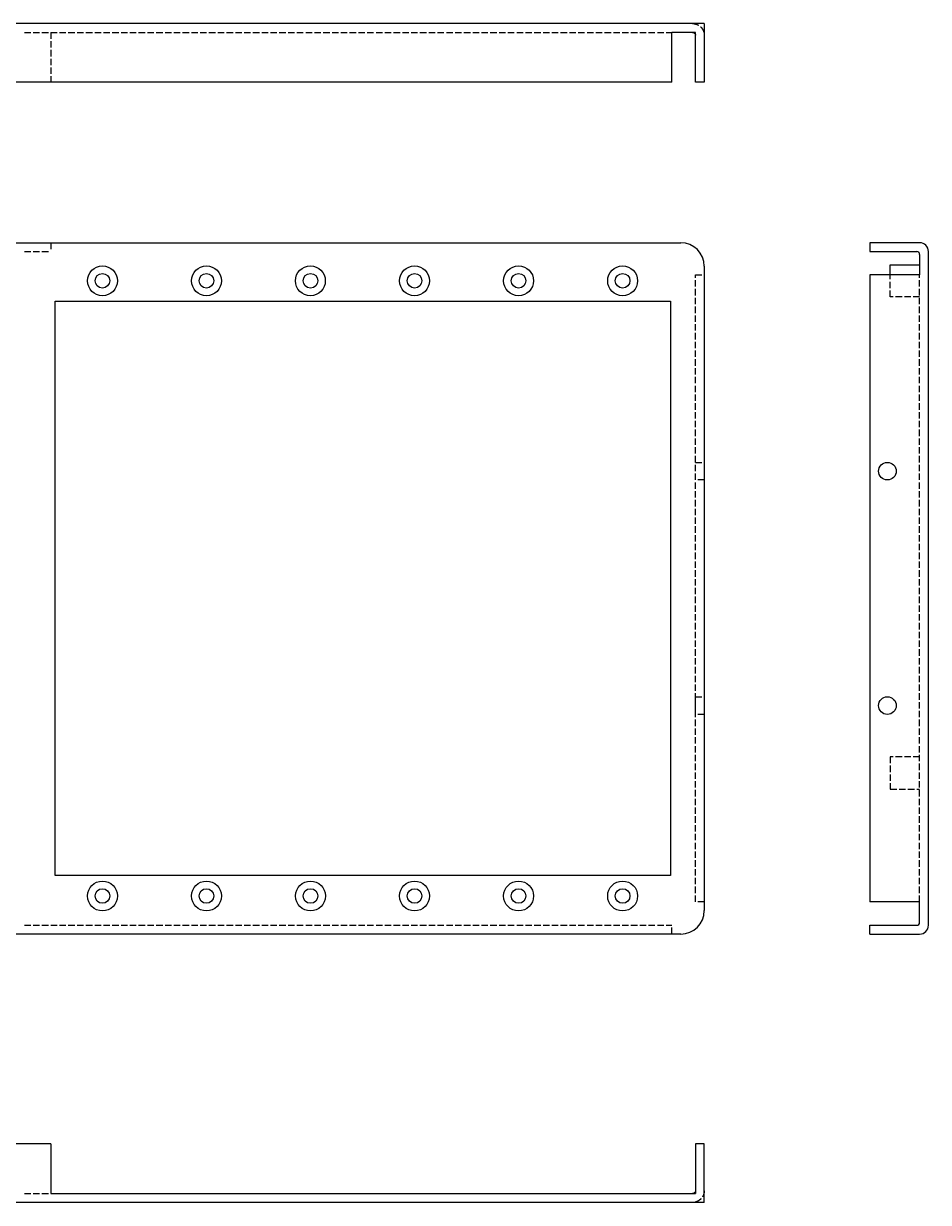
# Model space of a CAD drawing. Extents: x 142 to 462, y -212 to -11.
# Drawn here: x 307.2 to 461.5, y -212.1 to -10.9 of the extents above; entities that cross this region are included whole.
import ezdxf

# ---------------------------------------------------------------- set-up
doc = ezdxf.new("R2010")
doc.units = 0
doc.layers.add('BLACK', color=7, linetype='CONTINUOUS')

msp = doc.modelspace()

# ---------------------------------------------------------------- linework, layer by layer
at = {"layer": 'BLACK', "linetype": 'CONTINUOUS'}
for p, q in [((423.3, -10.9), (171.3, -10.9)), ((421.3, -10.9), (421.317453, -10.900076)), ((421.317453, -10.900076), (421.334905, -10.900305)), ((421.334905, -10.900305), (421.352354, -10.900685)), ((421.352354, -10.900685), (421.369799, -10.901218)), ((421.369799, -10.901218), (421.387239, -10.901904)), ((421.387239, -10.901904), (421.404672, -10.902741)), ((421.404672, -10.902741), (421.422097, -10.90373)), ((421.422097, -10.90373), (421.439513, -10.904872)), ((421.439513, -10.904872), (421.456918, -10.906165)), ((421.456918, -10.906165), (421.474311, -10.907611)), ((421.474311, -10.907611), (421.491692, -10.909208)), ((421.491692, -10.909208), (421.509057, -10.910956)), ((421.509057, -10.910956), (421.526406, -10.912856)), ((421.526406, -10.912856), (421.543739, -10.914908)), ((421.543739, -10.914908), (421.561052, -10.91711)), ((421.561052, -10.91711), (421.578346, -10.919464)), ((421.578346, -10.919464), (421.595619, -10.921968)), ((421.595619, -10.921968), (421.612869, -10.924623)), ((421.612869, -10.924623), (421.630095, -10.927429)), ((421.630095, -10.927429), (421.647296, -10.930384)), ((421.647296, -10.930384), (421.664471, -10.93349)), ((421.664471, -10.93349), (421.681618, -10.936746)), ((421.681618, -10.936746), (421.698736, -10.940151)), ((421.698736, -10.940151), (421.715823, -10.943705)), ((421.715823, -10.943705), (421.732879, -10.947408)), ((421.732879, -10.947408), (421.749902, -10.95126)), ((421.749902, -10.95126), (421.766891, -10.95526)), ((421.766891, -10.95526), (421.783844, -10.959409)), ((421.783844, -10.959409), (421.80076, -10.963705)), ((421.80076, -10.963705), (421.817638, -10.968148)), ((421.817638, -10.968148), (421.834477, -10.972739)), ((421.834477, -10.972739), (421.851275, -10.977477)), ((421.851275, -10.977477), (421.868031, -10.982361)), ((421.868031, -10.982361), (421.884743, -10.98739)), ((421.884743, -10.98739), (421.901412, -10.992566)), ((421.901412, -10.992566), (421.918034, -10.997887)), ((421.918034, -10.997887), (421.934609, -11.003353)), ((421.934609, -11.003353), (421.951136, -11.008963)), ((421.951136, -11.008963), (421.967614, -11.014717)), ((421.967614, -11.014717), (421.98404, -11.020615)), ((421.98404, -11.020615), (422.000415, -11.026656)), ((422.000415, -11.026656), (422.016736, -11.032839)), ((422.016736, -11.032839), (422.033002, -11.039165)), ((422.033002, -11.039165), (422.049213, -11.045632)), ((422.049213, -11.045632), (422.065367, -11.052241)), ((422.065367, -11.052241), (422.081462, -11.05899)), ((422.081462, -11.05899), (422.097498, -11.06588)), ((422.097498, -11.06588), (422.113473, -11.072909)), ((422.113473, -11.072909), (422.129386, -11.080077)), ((422.129386, -11.080077), (422.145237, -11.087384)), ((422.145237, -11.087384), (422.161022, -11.094829)), ((422.161022, -11.094829), (422.176742, -11.102412)), ((422.176742, -11.102412), (422.192396, -11.110131)), ((422.192396, -11.110131), (422.207981, -11.117987)), ((422.207981, -11.117987), (422.223497, -11.125978)), ((422.223497, -11.125978), (422.238943, -11.134105)), ((422.238943, -11.134105), (422.254318, -11.142366)), ((422.254318, -11.142366), (422.269619, -11.150761)), ((422.269619, -11.150761), (422.284847, -11.159289)), ((422.284847, -11.159289), (422.3, -11.167949)), ((422.3, -11.167949), (422.315077, -11.176742)), ((422.315077, -11.176742), (422.330076, -11.185665)), ((422.330076, -11.185665), (422.344997, -11.19472)), ((422.344997, -11.19472), (422.345374, -11.194951)), ((422.663278, -11.436622), (422.675996, -11.448575)), ((422.675996, -11.448575), (422.688609, -11.460638)), ((422.688609, -11.460638), (422.701117, -11.47281)), ((422.701117, -11.47281), (422.713518, -11.485091)), ((422.713518, -11.485091), (422.725812, -11.49748)), ((422.725812, -11.49748), (422.737996, -11.509976)), ((422.737996, -11.509976), (422.750072, -11.522578)), ((422.750072, -11.522578), (422.762037, -11.535284)), ((422.762037, -11.535284), (422.77389, -11.548095)), ((422.77389, -11.548095), (422.785632, -11.561008)), ((422.785632, -11.561008), (422.79726, -11.574024)), ((422.79726, -11.574024), (422.808774, -11.58714)), ((422.808774, -11.58714), (422.820173, -11.600356)), ((422.820173, -11.600356), (422.831457, -11.613672)), ((422.831457, -11.613672), (422.842624, -11.627085)), ((422.842624, -11.627085), (422.853673, -11.640595)), ((422.853673, -11.640595), (422.864604, -11.654201)), ((422.864604, -11.654201), (422.875416, -11.667902)), ((422.875416, -11.667902), (422.886108, -11.681697)), ((422.886108, -11.681697), (422.896679, -11.695585)), ((422.896679, -11.695585), (422.907129, -11.709564)), ((422.907129, -11.709564), (422.917456, -11.723634)), ((422.917456, -11.723634), (422.92766, -11.737794)), ((422.92766, -11.737794), (422.93774, -11.752042)), ((422.93774, -11.752042), (422.947695, -11.766377)), ((422.947695, -11.766377), (422.957525, -11.780799)), ((422.957525, -11.780799), (422.967229, -11.795306)), ((422.967229, -11.795306), (422.976805, -11.809898)), ((422.976805, -11.809898), (422.986254, -11.824572)), ((422.986254, -11.824572), (422.995575, -11.839328)), ((422.995575, -11.839328), (423.004766, -11.854165)), ((423.004766, -11.854165), (423.013828, -11.869081)), ((423.013828, -11.869081), (423.022759, -11.884076)), ((423.022759, -11.884076), (423.031559, -11.899149)), ((423.031559, -11.899149), (423.040227, -11.914297)), ((423.040227, -11.914297), (423.048763, -11.929521)), ((423.048763, -11.929521), (423.057165, -11.944819)), ((423.057165, -11.944819), (423.065433, -11.960189)), ((423.065433, -11.960189), (423.073567, -11.975631)), ((423.073567, -11.975631), (423.081566, -11.991143)), ((423.081566, -11.991143), (423.08943, -12.006725)), ((423.08943, -12.006725), (423.097157, -12.022374)), ((423.097157, -12.022374), (423.104747, -12.038091)), ((423.104747, -12.038091), (423.1122, -12.053873)), ((423.1122, -12.053873), (423.119515, -12.069719)), ((423.119515, -12.069719), (423.126691, -12.085629)), ((423.3, -10.9), (423.3, -20.9)), ((307.3, -12.4), (308.4, -12.4)), ((308.8, -12.4), (309.9, -12.4)), ((310.3, -12.4), (311.4, -12.4)), ((311.8, -12.4), (312.9, -12.4)), ((311.8, -12.4), (311.8, -13.5)), ((311.8, -13.9), (311.8, -15)), ((313.3, -12.4), (314.4, -12.4)), ((314.8, -12.4), (315.9, -12.4)), ((316.3, -12.4), (317.4, -12.4)), ((317.8, -12.4), (318.9, -12.4)), ((319.3, -12.4), (320.4, -12.4)), ((320.8, -12.4), (321.9, -12.4)), ((322.3, -12.4), (323.4, -12.4)), ((323.8, -12.4), (324.9, -12.4)), ((325.3, -12.4), (326.4, -12.4)), ((326.8, -12.4), (327.9, -12.4)), ((328.3, -12.4), (329.4, -12.4)), ((329.8, -12.4), (330.9, -12.4)), ((331.3, -12.4), (332.4, -12.4)), ((332.8, -12.4), (333.9, -12.4)), ((334.3, -12.4), (335.4, -12.4)), ((335.8, -12.4), (336.9, -12.4)), ((337.3, -12.4), (338.4, -12.4)), ((338.8, -12.4), (339.9, -12.4)), ((340.3, -12.4), (341.4, -12.4)), ((341.8, -12.4), (342.9, -12.4)), ((343.3, -12.4), (344.4, -12.4)), ((344.8, -12.4), (345.9, -12.4)), ((346.3, -12.4), (347.4, -12.4)), ((347.8, -12.4), (348.9, -12.4)), ((349.3, -12.4), (350.4, -12.4)), ((350.8, -12.4), (351.9, -12.4)), ((352.3, -12.4), (353.4, -12.4)), ((353.8, -12.4), (354.9, -12.4)), ((355.3, -12.4), (356.4, -12.4)), ((356.8, -12.4), (357.9, -12.4)), ((358.3, -12.4), (359.4, -12.4)), ((359.8, -12.4), (360.9, -12.4)), ((361.3, -12.4), (362.4, -12.4)), ((362.8, -12.4), (363.9, -12.4)), ((364.3, -12.4), (365.4, -12.4)), ((365.8, -12.4), (366.9, -12.4)), ((367.3, -12.4), (368.4, -12.4)), ((368.8, -12.4), (369.9, -12.4)), ((370.3, -12.4), (371.4, -12.4)), ((371.8, -12.4), (372.9, -12.4)), ((373.3, -12.4), (374.4, -12.4)), ((374.8, -12.4), (375.9, -12.4)), ((376.3, -12.4), (377.4, -12.4)), ((377.8, -12.4), (378.9, -12.4)), ((379.3, -12.4), (380.4, -12.4)), ((380.8, -12.4), (381.9, -12.4)), ((382.3, -12.4), (383.4, -12.4)), ((383.8, -12.4), (384.9, -12.4)), ((385.3, -12.4), (386.4, -12.4)), ((386.8, -12.4), (387.9, -12.4)), ((388.3, -12.4), (389.4, -12.4)), ((389.8, -12.4), (390.9, -12.4)), ((391.3, -12.4), (392.4, -12.4)), ((392.8, -12.4), (393.9, -12.4)), ((394.3, -12.4), (395.4, -12.4)), ((395.8, -12.4), (396.9, -12.4)), ((397.3, -12.4), (398.4, -12.4)), ((398.8, -12.4), (399.9, -12.4)), ((400.3, -12.4), (401.4, -12.4)), ((401.8, -12.4), (402.9, -12.4)), ((403.3, -12.4), (404.4, -12.4)), ((404.8, -12.4), (405.9, -12.4)), ((406.3, -12.4), (407.4, -12.4)), ((407.8, -12.4), (408.9, -12.4)), ((409.3, -12.4), (410.4, -12.4)), ((410.8, -12.4), (411.9, -12.4)), ((412.3, -12.4), (413.4, -12.4)), ((413.8, -12.4), (414.9, -12.4)), ((415.3, -12.4), (416.4, -12.4)), ((416.8, -12.4), (417.8, -12.4)), ((421.8, -12.4), (417.8, -12.4)), ((417.8, -20.9), (417.8, -12.4)), ((421.3, -12.4), (421.304363, -12.400019)), ((421.304363, -12.400019), (421.308726, -12.400076)), ((421.308726, -12.400076), (421.313088, -12.400171)), ((421.313088, -12.400171), (421.31745, -12.400305)), ((421.31745, -12.400305), (421.32181, -12.400476)), ((421.32181, -12.400476), (421.326168, -12.400685)), ((421.326168, -12.400685), (421.330524, -12.400933)), ((421.330524, -12.400933), (421.334878, -12.401218)), ((421.334878, -12.401218), (421.33923, -12.401541)), ((421.33923, -12.401541), (421.343578, -12.401903)), ((421.343578, -12.401903), (421.347923, -12.402302)), ((421.347923, -12.402302), (421.352264, -12.402739)), ((421.352264, -12.402739), (421.356602, -12.403214)), ((421.356602, -12.403214), (421.360935, -12.403727)), ((421.360935, -12.403727), (421.365263, -12.404278)), ((421.365263, -12.404278), (421.369587, -12.404866)), ((421.369587, -12.404866), (421.373905, -12.405492)), ((421.373905, -12.405492), (421.378217, -12.406156)), ((421.378217, -12.406156), (421.382524, -12.406857)), ((421.382524, -12.406857), (421.386824, -12.407596)), ((421.386824, -12.407596), (421.391118, -12.408373)), ((421.391118, -12.408373), (421.395404, -12.409186)), ((421.395404, -12.409186), (421.399684, -12.410038)), ((421.399684, -12.410038), (421.403956, -12.410926)), ((421.403956, -12.410926), (421.40822, -12.411852)), ((421.40822, -12.411852), (421.412476, -12.412815)), ((421.412476, -12.412815), (421.416723, -12.413815)), ((421.416723, -12.413815), (421.420961, -12.414852)), ((421.420961, -12.414852), (421.42519, -12.415926)), ((421.42519, -12.415926), (421.42941, -12.417037)), ((421.42941, -12.417037), (421.433619, -12.418185)), ((421.433619, -12.418185), (421.437819, -12.419369)), ((421.437819, -12.419369), (421.442008, -12.42059)), ((421.442008, -12.42059), (421.446186, -12.421848)), ((421.446186, -12.421848), (421.450353, -12.423142)), ((421.450353, -12.423142), (421.454508, -12.424472)), ((421.454508, -12.424472), (421.458652, -12.425838)), ((421.458652, -12.425838), (421.462784, -12.427241)), ((421.462784, -12.427241), (421.466903, -12.428679)), ((421.466903, -12.428679), (421.47101, -12.430154)), ((421.47101, -12.430154), (421.475104, -12.431664)), ((421.475104, -12.431664), (421.479184, -12.43321)), ((421.479184, -12.43321), (421.483251, -12.434791)), ((421.483251, -12.434791), (421.487303, -12.436408)), ((421.487303, -12.436408), (421.491342, -12.43806)), ((421.491342, -12.43806), (421.495366, -12.439748)), ((421.495366, -12.439748), (421.499375, -12.44147)), ((421.499375, -12.44147), (421.503368, -12.443227)), ((421.503368, -12.443227), (421.507347, -12.445019)), ((421.507347, -12.445019), (421.511309, -12.446846)), ((421.511309, -12.446846), (421.515256, -12.448707)), ((421.515256, -12.448707), (421.519186, -12.450603)), ((421.519186, -12.450603), (421.523099, -12.452533)), ((421.523099, -12.452533), (421.526995, -12.454497)), ((421.526995, -12.454497), (421.530874, -12.456495)), ((421.530874, -12.456495), (421.534736, -12.458526)), ((421.534736, -12.458526), (421.538579, -12.460591)), ((421.538579, -12.460591), (421.542405, -12.46269)), ((421.542405, -12.46269), (421.546212, -12.464822)), ((421.546212, -12.464822), (421.55, -12.466987)), ((421.55, -12.466987), (421.553769, -12.469185)), ((421.553769, -12.469185), (421.557519, -12.471416)), ((421.557519, -12.471416), (421.561249, -12.47368)), ((421.561249, -12.47368), (421.56496, -12.475976)), ((421.56496, -12.475976), (421.56865, -12.478304)), ((421.56865, -12.478304), (421.57232, -12.480665)), ((421.57232, -12.480665), (421.575968, -12.483057)), ((421.575968, -12.483057), (421.579596, -12.485481)), ((421.579596, -12.485481), (421.583203, -12.487937)), ((421.583203, -12.487937), (421.586788, -12.490424)), ((421.586788, -12.490424), (421.590351, -12.492942)), ((421.590351, -12.492942), (421.593893, -12.495492)), ((421.593893, -12.495492), (421.597411, -12.498072)), ((421.597411, -12.498072), (421.600908, -12.500682)), ((421.600908, -12.500682), (421.604381, -12.503323)), ((421.604381, -12.503323), (421.607831, -12.505995)), ((421.607831, -12.505995), (421.611257, -12.508696)), ((421.611257, -12.508696), (421.61466, -12.511427)), ((421.61466, -12.511427), (421.618039, -12.514188)), ((421.618039, -12.514188), (421.621394, -12.516978)), ((421.621394, -12.516978), (421.624724, -12.519797)), ((421.624724, -12.519797), (421.62803, -12.522645)), ((421.62803, -12.522645), (421.63131, -12.525522)), ((421.63131, -12.525522), (421.634565, -12.528428)), ((421.634565, -12.528428), (421.637795, -12.531361)), ((421.637795, -12.531361), (421.640999, -12.534323)), ((421.640999, -12.534323), (421.644177, -12.537313)), ((421.644177, -12.537313), (421.647329, -12.54033)), ((421.647329, -12.54033), (421.650455, -12.543375)), ((421.650455, -12.543375), (421.653553, -12.546447)), ((421.653553, -12.546447), (421.656625, -12.549545)), ((421.656625, -12.549545), (421.65967, -12.552671)), ((421.65967, -12.552671), (421.662687, -12.555823)), ((421.662687, -12.555823), (421.665677, -12.559001)), ((421.665677, -12.559001), (421.668639, -12.562205)), ((421.668639, -12.562205), (421.671572, -12.565435)), ((421.671572, -12.565435), (421.674478, -12.56869)), ((421.674478, -12.56869), (421.677355, -12.57197)), ((421.677355, -12.57197), (421.680203, -12.575276)), ((421.680203, -12.575276), (421.683022, -12.578606)), ((421.683022, -12.578606), (421.685812, -12.581961)), ((421.685812, -12.581961), (421.688573, -12.58534)), ((421.688573, -12.58534), (421.691304, -12.588743)), ((421.691304, -12.588743), (421.694005, -12.592169)), ((421.694005, -12.592169), (421.696677, -12.595619)), ((421.696677, -12.595619), (421.699318, -12.599092)), ((421.699318, -12.599092), (421.701928, -12.602589)), ((421.701928, -12.602589), (421.704508, -12.606107)), ((421.704508, -12.606107), (421.707058, -12.609649)), ((421.707058, -12.609649), (421.709576, -12.613212)), ((421.709576, -12.613212), (421.712063, -12.616797)), ((421.712063, -12.616797), (421.714519, -12.620404)), ((421.714519, -12.620404), (421.716943, -12.624032)), ((421.716943, -12.624032), (421.719335, -12.62768)), ((421.719335, -12.62768), (421.721696, -12.63135)), ((421.721696, -12.63135), (421.724024, -12.63504)), ((421.724024, -12.63504), (421.72632, -12.638751)), ((421.72632, -12.638751), (421.728584, -12.642481)), ((421.728584, -12.642481), (421.730815, -12.646231)), ((421.730815, -12.646231), (421.733013, -12.65)), ((421.733013, -12.65), (421.735178, -12.653788)), ((421.735178, -12.653788), (421.73731, -12.657595)), ((421.73731, -12.657595), (421.739409, -12.661421)), ((421.739409, -12.661421), (421.741474, -12.665264)), ((421.741474, -12.665264), (421.743505, -12.669126)), ((421.743505, -12.669126), (421.745503, -12.673005)), ((421.745503, -12.673005), (421.747467, -12.676901)), ((421.747467, -12.676901), (421.749397, -12.680814)), ((421.749397, -12.680814), (421.751293, -12.684744)), ((421.751293, -12.684744), (421.753154, -12.688691)), ((421.753154, -12.688691), (421.754981, -12.692653)), ((421.754981, -12.692653), (421.756773, -12.696632)), ((421.756773, -12.696632), (421.75853, -12.700625)), ((421.75853, -12.700625), (421.760252, -12.704634)), ((421.760252, -12.704634), (421.76194, -12.708658)), ((421.76194, -12.708658), (421.763592, -12.712697)), ((421.763592, -12.712697), (421.765209, -12.716749)), ((421.765209, -12.716749), (421.76679, -12.720816)), ((421.76679, -12.720816), (421.768336, -12.724896)), ((421.768336, -12.724896), (421.769846, -12.72899)), ((421.769846, -12.72899), (421.771321, -12.733097)), ((421.771321, -12.733097), (421.772759, -12.737216)), ((421.772759, -12.737216), (421.774162, -12.741348)), ((421.774162, -12.741348), (421.775528, -12.745492)), ((421.775528, -12.745492), (421.776858, -12.749647)), ((421.776858, -12.749647), (421.778152, -12.753814)), ((421.778152, -12.753814), (421.77941, -12.757992)), ((421.77941, -12.757992), (421.780631, -12.762181)), ((421.780631, -12.762181), (421.781815, -12.766381)), ((421.781815, -12.766381), (421.782963, -12.77059)), ((421.782963, -12.77059), (421.784074, -12.77481)), ((421.784074, -12.77481), (421.785148, -12.779039)), ((421.785148, -12.779039), (421.786185, -12.783277)), ((421.786185, -12.783277), (421.787185, -12.787524)), ((421.787185, -12.787524), (421.788148, -12.79178)), ((421.788148, -12.79178), (421.789074, -12.796044)), ((421.789074, -12.796044), (421.789962, -12.800316)), ((421.789962, -12.800316), (421.790814, -12.804596)), ((421.790814, -12.804596), (421.791627, -12.808882)), ((421.791627, -12.808882), (421.792404, -12.813176)), ((421.792404, -12.813176), (421.793143, -12.817476)), ((421.793143, -12.817476), (421.793844, -12.821783)), ((421.793844, -12.821783), (421.794508, -12.826095)), ((421.794508, -12.826095), (421.795134, -12.830413)), ((421.795134, -12.830413), (421.795722, -12.834737)), ((421.795722, -12.834737), (421.796273, -12.839065)), ((421.796273, -12.839065), (421.796786, -12.843398)), ((421.796786, -12.843398), (421.797261, -12.847736)), ((421.797261, -12.847736), (421.797698, -12.852077)), ((421.797698, -12.852077), (421.798097, -12.856422)), ((421.798097, -12.856422), (421.798459, -12.86077)), ((421.798459, -12.86077), (421.798782, -12.865122)), ((421.798782, -12.865122), (421.799067, -12.869476)), ((421.799067, -12.869476), (421.799315, -12.873832)), ((421.799315, -12.873832), (421.799524, -12.87819)), ((421.799524, -12.87819), (421.799695, -12.88255)), ((421.799695, -12.88255), (421.799829, -12.886912)), ((421.799829, -12.886912), (421.799924, -12.891274)), ((421.799924, -12.891274), (421.799981, -12.895637)), ((421.799981, -12.895637), (421.8, -12.9)), ((421.8, -20.9), (421.8, -12.4)), ((423.126691, -12.085629), (423.133728, -12.1016)), ((423.133728, -12.1016), (423.140625, -12.117633)), ((423.140625, -12.117633), (423.147383, -12.133725)), ((423.147383, -12.133725), (423.153999, -12.149875)), ((423.153999, -12.149875), (423.160475, -12.166083)), ((423.160475, -12.166083), (423.166808, -12.182346)), ((423.166808, -12.182346), (423.173, -12.198664)), ((423.173, -12.198664), (423.179049, -12.215036)), ((423.179049, -12.215036), (423.184955, -12.23146)), ((423.184955, -12.23146), (423.190717, -12.247934)), ((423.190717, -12.247934), (423.196335, -12.264458)), ((423.196335, -12.264458), (423.201809, -12.281031)), ((423.201809, -12.281031), (423.207138, -12.297651)), ((423.207138, -12.297651), (423.212322, -12.314316)), ((423.212322, -12.314316), (423.21736, -12.331027)), ((423.21736, -12.331027), (423.222252, -12.34778)), ((423.222252, -12.34778), (423.226998, -12.364576)), ((423.226998, -12.364576), (423.227116, -12.365002)), ((423.29499, -12.758526), (423.296149, -12.77594)), ((423.296149, -12.77594), (423.297155, -12.793365)), ((423.297155, -12.793365), (423.29801, -12.810797)), ((423.29801, -12.810797), (423.298712, -12.828236)), ((423.298712, -12.828236), (423.299262, -12.84568)), ((423.299262, -12.84568), (423.29966, -12.863129)), ((423.29966, -12.863129), (423.299906, -12.880581)), ((423.299906, -12.880581), (423.299999, -12.898034)), ((423.299999, -12.898034), (423.3, -12.9)), ((311.8, -15.4), (311.8, -16.5)), ((311.8, -16.9), (311.8, -18)), ((311.8, -18.4), (311.8, -19.5)), ((311.8, -19.9), (311.8, -20.9)), ((417.8, -20.9), (176.8, -20.9)), ((423.3, -20.9), (421.8, -20.9)), ((175.3, -48.3), (419.3, -48.3)), ((307.3, -49.8), (308.4, -49.8)), ((308.8, -49.8), (309.9, -49.8)), ((310.3, -49.8), (311.4, -49.8)), ((311.8, -48.3), (311.8, -49.4)), ((451.55, -48.3), (451.55, -49.8)), ((460.05, -48.3), (451.55, -48.3)), ((451.55, -49.8), (459.55, -49.8)), ((460.05, -50.3), (460.05, -53.8)), ((461.55, -164.8), (461.55, -49.8)), ((423.3, -52.3), (423.3, -162.3)), ((455.05, -53.8), (455.05, -52.05)), ((455.05, -52.05), (460.05, -52.05)), ((421.8, -54.3), (421.8, -53.8)), ((421.8, -53.8), (422.9, -53.8)), ((451.55, -53.8), (451.55, -160.8)), ((460.05, -53.8), (451.55, -53.8)), ((455.05, -54.55), (455.05, -53.8)), ((460.05, -54.3), (460.05, -53.8)), ((421.8, -55.8), (421.8, -54.7)), ((421.8, -57.3), (421.8, -56.2)), ((455.05, -56.05), (455.05, -54.95)), ((460.05, -55.8), (460.05, -54.7)), ((460.05, -57.3), (460.05, -56.2)), ((312.55, -58.3), (417.55, -58.3)), ((312.55, -156.3), (312.55, -58.3)), ((417.55, -58.3), (417.55, -156.3)), ((421.8, -58.8), (421.8, -57.7)), ((455.05, -57.55), (455.05, -56.45)), ((455.55, -57.55), (455.05, -57.55)), ((457.05, -57.55), (455.95, -57.55)), ((458.55, -57.55), (457.45, -57.55)), ((460.05, -57.55), (458.95, -57.55)), ((460.05, -58.8), (460.05, -57.7)), ((421.8, -60.3), (421.8, -59.2)), ((460.05, -60.3), (460.05, -59.2)), ((421.8, -61.8), (421.8, -60.7)), ((421.8, -63.3), (421.8, -62.2)), ((460.05, -61.8), (460.05, -60.7)), ((460.05, -63.3), (460.05, -62.2)), ((421.8, -64.8), (421.8, -63.7)), ((460.05, -64.8), (460.05, -63.7)), ((421.8, -66.3), (421.8, -65.2)), ((460.05, -66.3), (460.05, -65.2)), ((421.8, -67.8), (421.8, -66.7)), ((421.8, -69.3), (421.8, -68.2)), ((460.05, -67.8), (460.05, -66.7)), ((460.05, -69.3), (460.05, -68.2)), ((421.8, -70.8), (421.8, -69.7)), ((460.05, -70.8), (460.05, -69.7)), ((421.8, -72.3), (421.8, -71.2)), ((460.05, -72.3), (460.05, -71.2)), ((421.8, -73.8), (421.8, -72.7)), ((421.8, -75.3), (421.8, -74.2)), ((460.05, -73.8), (460.05, -72.7)), ((460.05, -75.3), (460.05, -74.2)), ((421.8, -76.8), (421.8, -75.7)), ((460.05, -76.8), (460.05, -75.7)), ((421.8, -78.3), (421.8, -77.2)), ((460.05, -78.3), (460.05, -77.2)), ((421.8, -79.8), (421.8, -78.7)), ((421.8, -81.3), (421.8, -80.2)), ((460.05, -79.8), (460.05, -78.7)), ((460.05, -81.3), (460.05, -80.2)), ((421.8, -82.8), (421.8, -81.7)), ((460.05, -82.8), (460.05, -81.7)), ((421.8, -84.3), (421.8, -83.2)), ((460.05, -84.3), (460.05, -83.2)), ((421.8, -85.8), (421.8, -84.7)), ((421.8, -85.8), (422.9, -85.8)), ((421.8, -87.3), (421.8, -86.2)), ((421.8, -87.3), (421.8, -86.2)), ((423.3, -85.8), (423.3, -86.9)), ((460.05, -85.8), (460.05, -84.7)), ((460.05, -87.3), (460.05, -86.2)), ((421.8, -88.8), (421.8, -87.7)), ((421.8, -88.8), (421.8, -87.7)), ((423.3, -87.3), (423.3, -88.4)), ((460.05, -88.8), (460.05, -87.7)), ((421.8, -90.3), (421.8, -89.2)), ((423.3, -88.8), (422.2, -88.8)), ((460.05, -90.3), (460.05, -89.2)), ((421.8, -91.8), (421.8, -90.7)), ((421.8, -93.3), (421.8, -92.2)), ((460.05, -91.8), (460.05, -90.7)), ((460.05, -93.3), (460.05, -92.2)), ((421.8, -94.8), (421.8, -93.7)), ((460.05, -94.8), (460.05, -93.7)), ((421.8, -96.3), (421.8, -95.2)), ((460.05, -96.3), (460.05, -95.2)), ((421.8, -97.8), (421.8, -96.7)), ((421.8, -99.3), (421.8, -98.2)), ((460.05, -97.8), (460.05, -96.7)), ((460.05, -99.3), (460.05, -98.2)), ((421.8, -100.8), (421.8, -99.7)), ((460.05, -100.8), (460.05, -99.7)), ((421.8, -102.3), (421.8, -101.2)), ((460.05, -102.3), (460.05, -101.2)), ((421.8, -103.8), (421.8, -102.7)), ((421.8, -105.3), (421.8, -104.2)), ((460.05, -103.8), (460.05, -102.7)), ((460.05, -105.3), (460.05, -104.2)), ((421.8, -106.8), (421.8, -105.7)), ((460.05, -106.8), (460.05, -105.7)), ((421.8, -108.3), (421.8, -107.2)), ((460.05, -108.3), (460.05, -107.2)), ((421.8, -109.8), (421.8, -108.7)), ((421.8, -111.3), (421.8, -110.2)), ((460.05, -109.8), (460.05, -108.7)), ((460.05, -111.3), (460.05, -110.2)), ((421.8, -112.8), (421.8, -111.7)), ((460.05, -112.8), (460.05, -111.7)), ((421.8, -114.3), (421.8, -113.2)), ((460.05, -114.3), (460.05, -113.2)), ((421.8, -115.8), (421.8, -114.7)), ((421.8, -117.3), (421.8, -116.2)), ((460.05, -115.8), (460.05, -114.7)), ((460.05, -117.3), (460.05, -116.2)), ((421.8, -118.8), (421.8, -117.7)), ((460.05, -118.8), (460.05, -117.7)), ((421.8, -120.3), (421.8, -119.2)), ((421.8, -121.8), (421.8, -120.7)), ((460.05, -120.3), (460.05, -119.2)), ((460.05, -121.8), (460.05, -120.7)), ((421.8, -123.3), (421.8, -122.2)), ((460.05, -123.3), (460.05, -122.2)), ((421.8, -124.8), (421.8, -123.7)), ((460.05, -124.8), (460.05, -123.7)), ((421.8, -126.3), (421.8, -125.2)), ((421.8, -125.8), (422.9, -125.8)), ((421.8, -127.3), (421.8, -126.2)), ((421.8, -127.8), (421.8, -126.7)), ((423.3, -125.8), (423.3, -126.9)), ((460.05, -126.3), (460.05, -125.2)), ((460.05, -127.8), (460.05, -126.7)), ((421.8, -128.8), (421.8, -127.7)), ((421.8, -129.3), (421.8, -128.2)), ((423.3, -127.3), (423.3, -128.4)), ((460.05, -129.3), (460.05, -128.2)), ((421.8, -130.8), (421.8, -129.7)), ((423.3, -128.8), (422.2, -128.8)), ((460.05, -130.8), (460.05, -129.7)), ((421.8, -132.3), (421.8, -131.2)), ((421.8, -133.8), (421.8, -132.7)), ((460.05, -132.3), (460.05, -131.2)), ((460.05, -133.8), (460.05, -132.7)), ((421.8, -135.3), (421.8, -134.2)), ((460.05, -135.3), (460.05, -134.2)), ((421.8, -136.8), (421.8, -135.7)), ((455.05, -136.05), (455.05, -137.15)), ((455.55, -136.05), (455.05, -136.05)), ((457.05, -136.05), (455.95, -136.05)), ((458.55, -136.05), (457.45, -136.05)), ((460.05, -136.05), (458.95, -136.05)), ((460.05, -136.8), (460.05, -135.7)), ((421.8, -138.3), (421.8, -137.2)), ((421.8, -139.8), (421.8, -138.7)), ((455.05, -137.55), (455.05, -138.65)), ((460.05, -138.3), (460.05, -137.2)), ((460.05, -139.8), (460.05, -138.7)), ((421.8, -141.3), (421.8, -140.2)), ((455.05, -139.05), (455.05, -140.15)), ((455.05, -140.55), (455.05, -141.55)), ((460.05, -141.3), (460.05, -140.2)), ((421.8, -142.8), (421.8, -141.7)), ((455.05, -141.55), (456.15, -141.55)), ((456.55, -141.55), (457.65, -141.55)), ((458.05, -141.55), (459.15, -141.55)), ((459.55, -141.55), (460.05, -141.55)), ((460.05, -142.8), (460.05, -141.7)), ((421.8, -144.3), (421.8, -143.2)), ((421.8, -145.8), (421.8, -144.7)), ((460.05, -144.3), (460.05, -143.2)), ((460.05, -145.8), (460.05, -144.7)), ((421.8, -147.3), (421.8, -146.2)), ((460.05, -147.3), (460.05, -146.2)), ((421.8, -148.8), (421.8, -147.7)), ((460.05, -148.8), (460.05, -147.7)), ((421.8, -150.3), (421.8, -149.2)), ((421.8, -151.8), (421.8, -150.7)), ((460.05, -150.3), (460.05, -149.2)), ((460.05, -151.8), (460.05, -150.7)), ((421.8, -153.3), (421.8, -152.2)), ((460.05, -153.3), (460.05, -152.2)), ((421.8, -154.8), (421.8, -153.7)), ((460.05, -154.8), (460.05, -153.7)), ((417.55, -156.3), (312.55, -156.3)), ((421.8, -156.3), (421.8, -155.2)), ((421.8, -157.8), (421.8, -156.7)), ((460.05, -156.3), (460.05, -155.2)), ((460.05, -157.8), (460.05, -156.7)), ((421.8, -159.3), (421.8, -158.2)), ((460.05, -159.3), (460.05, -158.2)), ((421.8, -160.8), (421.8, -159.7)), ((423.3, -160.8), (422.2, -160.8)), ((460.05, -160.8), (451.55, -160.8)), ((460.05, -160.8), (460.05, -159.7)), ((460.05, -164.3), (460.05, -160.8)), ((307.3, -164.8), (308.4, -164.8)), ((308.8, -164.8), (309.9, -164.8)), ((310.3, -164.8), (311.4, -164.8)), ((311.8, -164.8), (312.9, -164.8)), ((313.3, -164.8), (314.4, -164.8)), ((314.8, -164.8), (315.9, -164.8)), ((316.3, -164.8), (317.4, -164.8)), ((317.8, -164.8), (318.9, -164.8)), ((319.3, -164.8), (320.4, -164.8)), ((320.8, -164.8), (321.9, -164.8)), ((322.3, -164.8), (323.4, -164.8)), ((323.8, -164.8), (324.9, -164.8)), ((325.3, -164.8), (326.4, -164.8)), ((326.8, -164.8), (327.9, -164.8)), ((328.3, -164.8), (329.4, -164.8)), ((329.8, -164.8), (330.9, -164.8)), ((331.3, -164.8), (332.4, -164.8)), ((332.8, -164.8), (333.9, -164.8)), ((334.3, -164.8), (335.4, -164.8)), ((335.8, -164.8), (336.9, -164.8)), ((337.3, -164.8), (338.4, -164.8)), ((338.8, -164.8), (339.9, -164.8)), ((340.3, -164.8), (341.4, -164.8)), ((341.8, -164.8), (342.9, -164.8)), ((343.3, -164.8), (344.4, -164.8)), ((344.8, -164.8), (345.9, -164.8)), ((346.3, -164.8), (347.4, -164.8)), ((347.8, -164.8), (348.9, -164.8)), ((349.3, -164.8), (350.4, -164.8)), ((350.8, -164.8), (351.9, -164.8)), ((352.3, -164.8), (353.4, -164.8)), ((353.8, -164.8), (354.9, -164.8)), ((355.3, -164.8), (356.4, -164.8)), ((356.8, -164.8), (357.9, -164.8)), ((358.3, -164.8), (359.4, -164.8)), ((359.8, -164.8), (360.9, -164.8)), ((361.3, -164.8), (362.4, -164.8)), ((362.8, -164.8), (363.9, -164.8)), ((364.3, -164.8), (365.4, -164.8)), ((365.8, -164.8), (366.9, -164.8)), ((367.3, -164.8), (368.4, -164.8)), ((368.8, -164.8), (369.9, -164.8)), ((370.3, -164.8), (371.4, -164.8)), ((371.8, -164.8), (372.9, -164.8)), ((373.3, -164.8), (374.4, -164.8)), ((374.8, -164.8), (375.9, -164.8)), ((376.3, -164.8), (377.4, -164.8)), ((377.8, -164.8), (378.9, -164.8)), ((379.3, -164.8), (380.4, -164.8)), ((380.8, -164.8), (381.9, -164.8)), ((382.3, -164.8), (383.4, -164.8)), ((383.8, -164.8), (384.9, -164.8)), ((385.3, -164.8), (386.4, -164.8)), ((386.8, -164.8), (387.9, -164.8)), ((388.3, -164.8), (389.4, -164.8)), ((389.8, -164.8), (390.9, -164.8)), ((391.3, -164.8), (392.4, -164.8)), ((392.8, -164.8), (393.9, -164.8)), ((394.3, -164.8), (395.4, -164.8)), ((395.8, -164.8), (396.9, -164.8)), ((397.3, -164.8), (398.4, -164.8)), ((398.8, -164.8), (399.9, -164.8)), ((400.3, -164.8), (401.4, -164.8)), ((401.8, -164.8), (402.9, -164.8)), ((403.3, -164.8), (404.4, -164.8)), ((404.8, -164.8), (405.9, -164.8)), ((406.3, -164.8), (407.4, -164.8)), ((407.8, -164.8), (408.9, -164.8)), ((409.3, -164.8), (410.4, -164.8)), ((410.8, -164.8), (411.9, -164.8)), ((412.3, -164.8), (413.4, -164.8)), ((413.8, -164.8), (414.9, -164.8)), ((415.3, -164.8), (416.4, -164.8)), ((416.8, -164.8), (417.8, -164.8)), ((451.55, -166.3), (451.55, -164.8)), ((451.55, -164.8), (459.55, -164.8)), ((419.3, -166.3), (175.3, -166.3)), ((417.8, -166.3), (417.8, -165.2)), ((451.55, -166.3), (460.05, -166.3)), ((311.8, -202.1), (176.8, -202.1)), ((311.8, -202.1), (311.8, -210.6)), ((423.3, -202.1), (421.8, -202.1)), ((421.8, -202.1), (421.8, -210.6)), ((423.3, -212.1), (423.3, -202.1)), ((307.3, -210.6), (308.4, -210.6)), ((308.8, -210.6), (309.9, -210.6)), ((310.3, -210.6), (311.4, -210.6)), ((311.8, -210.6), (421.8, -210.6)), ((421.304164, -210.599982), (421.3, -210.6)), ((421.308528, -210.599926), (421.304164, -210.599982)), ((421.312891, -210.599831), (421.308528, -210.599926)), ((421.317253, -210.599699), (421.312891, -210.599831)), ((421.321614, -210.599528), (421.317253, -210.599699)), ((421.325973, -210.59932), (421.321614, -210.599528)), ((421.330331, -210.599073), (421.325973, -210.59932)), ((421.334685, -210.598789), (421.330331, -210.599073)), ((421.339038, -210.598466), (421.334685, -210.598789)), ((421.343387, -210.598106), (421.339038, -210.598466)), ((421.347733, -210.597707), (421.343387, -210.598106)), ((421.352075, -210.597271), (421.347733, -210.597707)), ((421.356414, -210.596797), (421.352075, -210.597271)), ((421.360748, -210.596285), (421.356414, -210.596797)), ((421.365077, -210.595735), (421.360748, -210.596285)), ((421.369401, -210.595147), (421.365077, -210.595735)), ((421.373721, -210.594522), (421.369401, -210.595147)), ((421.378034, -210.593859), (421.373721, -210.594522)), ((421.382342, -210.593158), (421.378034, -210.593859)), ((421.386643, -210.59242), (421.382342, -210.593158)), ((421.390938, -210.591644), (421.386643, -210.59242)), ((421.395225, -210.590831), (421.390938, -210.591644)), ((421.399506, -210.58998), (421.395225, -210.590831)), ((421.403779, -210.589092), (421.399506, -210.58998)), ((421.408044, -210.588167), (421.403779, -210.589092)), ((421.412301, -210.587205), (421.408044, -210.588167)), ((421.416549, -210.586206), (421.412301, -210.587205)), ((421.420788, -210.585169), (421.416549, -210.586206)), ((421.425018, -210.584096), (421.420788, -210.585169)), ((421.429239, -210.582985), (421.425018, -210.584096)), ((421.43345, -210.581838), (421.429239, -210.582985)), ((421.43765, -210.580655), (421.43345, -210.581838)), ((421.44184, -210.579434), (421.43765, -210.580655)), ((421.446019, -210.578177), (421.44184, -210.579434)), ((421.450188, -210.576884), (421.446019, -210.578177)), ((421.454344, -210.575554), (421.450188, -210.576884)), ((421.458489, -210.574188), (421.454344, -210.575554)), ((421.462622, -210.572786), (421.458489, -210.574188)), ((421.466743, -210.571348), (421.462622, -210.572786)), ((421.47085, -210.569874), (421.466743, -210.571348)), ((421.474945, -210.568365), (421.47085, -210.569874)), ((421.479026, -210.566819), (421.474945, -210.568365)), ((421.483094, -210.565238), (421.479026, -210.566819)), ((421.487148, -210.563622), (421.483094, -210.565238)), ((421.491188, -210.56197), (421.487148, -210.563622)), ((421.495213, -210.560284), (421.491188, -210.56197)), ((421.499223, -210.558562), (421.495213, -210.560284)), ((421.503218, -210.556805), (421.499223, -210.558562)), ((421.507197, -210.555013), (421.503218, -210.556805)), ((421.511161, -210.553187), (421.507197, -210.555013)), ((421.515108, -210.551326), (421.511161, -210.553187)), ((421.51904, -210.549431), (421.515108, -210.551326)), ((421.522954, -210.547501), (421.51904, -210.549431)), ((421.526852, -210.545538), (421.522954, -210.547501)), ((421.530732, -210.54354), (421.526852, -210.545538)), ((421.534594, -210.541509), (421.530732, -210.54354)), ((421.538439, -210.539444), (421.534594, -210.541509)), ((421.542266, -210.537346), (421.538439, -210.539444)), ((421.546074, -210.535214), (421.542266, -210.537346)), ((421.549863, -210.533049), (421.546074, -210.535214)), ((421.553634, -210.530851), (421.549863, -210.533049)), ((421.557385, -210.528621), (421.553634, -210.530851)), ((421.561116, -210.526358), (421.557385, -210.528621)), ((421.564828, -210.524062), (421.561116, -210.526358)), ((421.568519, -210.521734), (421.564828, -210.524062)), ((421.57219, -210.519374), (421.568519, -210.521734)), ((421.57584, -210.516981), (421.57219, -210.519374)), ((421.579469, -210.514558), (421.57584, -210.516981)), ((421.583077, -210.512102), (421.579469, -210.514558)), ((421.586664, -210.509615), (421.583077, -210.512102)), ((421.590228, -210.507097), (421.586664, -210.509615)), ((421.593771, -210.504548), (421.590228, -210.507097)), ((421.59729, -210.501968), (421.593771, -210.504548)), ((421.600788, -210.499358), (421.59729, -210.501968)), ((421.604262, -210.496717), (421.600788, -210.499358)), ((421.607714, -210.494046), (421.604262, -210.496717)), ((421.611141, -210.491345), (421.607714, -210.494046)), ((421.614545, -210.488614), (421.611141, -210.491345)), ((421.617926, -210.485853), (421.614545, -210.488614)), ((421.621281, -210.483063), (421.617926, -210.485853)), ((421.624613, -210.480244), (421.621281, -210.483063)), ((421.62792, -210.477396), (421.624613, -210.480244)), ((421.631201, -210.474519), (421.62792, -210.477396)), ((421.634458, -210.471614), (421.631201, -210.474519)), ((421.637689, -210.46868), (421.634458, -210.471614)), ((421.640894, -210.465718), (421.637689, -210.46868)), ((421.644074, -210.462729), (421.640894, -210.465718)), ((421.647227, -210.459711), (421.644074, -210.462729)), ((421.650353, -210.456667), (421.647227, -210.459711)), ((421.653453, -210.453595), (421.650353, -210.456667)), ((421.656526, -210.450496), (421.653453, -210.453595)), ((421.659572, -210.447371), (421.656526, -210.450496)), ((421.662591, -210.444219), (421.659572, -210.447371)), ((421.665582, -210.441041), (421.662591, -210.444219)), ((421.668545, -210.437836), (421.665582, -210.441041)), ((421.67148, -210.434607), (421.668545, -210.437836)), ((421.674386, -210.431351), (421.67148, -210.434607)), ((421.677265, -210.428071), (421.674386, -210.431351)), ((421.680114, -210.424765), (421.677265, -210.428071)), ((421.682935, -210.421435), (421.680114, -210.424765)), ((421.685726, -210.41808), (421.682935, -210.421435)), ((421.688488, -210.414701), (421.685726, -210.41808)), ((421.69122, -210.411298), (421.688488, -210.414701)), ((421.693923, -210.407871), (421.69122, -210.411298)), ((421.696595, -210.404421), (421.693923, -210.407871)), ((421.699237, -210.400948), (421.696595, -210.404421)), ((421.701849, -210.397451), (421.699237, -210.400948)), ((421.704431, -210.393932), (421.701849, -210.397451)), ((421.706981, -210.390391), (421.704431, -210.393932)), ((421.709501, -210.386827), (421.706981, -210.390391)), ((421.711989, -210.383242), (421.709501, -210.386827)), ((421.714446, -210.379635), (421.711989, -210.383242)), ((421.716871, -210.376007), (421.714446, -210.379635)), ((421.719265, -210.372358), (421.716871, -210.376007)), ((421.721626, -210.368688), (421.719265, -210.372358)), ((421.723956, -210.364997), (421.721626, -210.368688)), ((421.726253, -210.361287), (421.723956, -210.364997)), ((421.728518, -210.357556), (421.726253, -210.361287)), ((421.73075, -210.353806), (421.728518, -210.357556)), ((421.732949, -210.350037), (421.73075, -210.353806)), ((421.735116, -210.346248), (421.732949, -210.350037)), ((421.737249, -210.342441), (421.735116, -210.346248)), ((421.739349, -210.338615), (421.737249, -210.342441)), ((421.741415, -210.334771), (421.739349, -210.338615)), ((421.743448, -210.330909), (421.741415, -210.334771)), ((421.745447, -210.32703), (421.743448, -210.330909)), ((421.747412, -210.323133), (421.745447, -210.32703)), ((421.749343, -210.319219), (421.747412, -210.323133)), ((421.75124, -210.315289), (421.749343, -210.319219)), ((421.753102, -210.311342), (421.75124, -210.315289)), ((421.75493, -210.307379), (421.753102, -210.311342)), ((421.756723, -210.3034), (421.75493, -210.307379)), ((421.758482, -210.299406), (421.756723, -210.3034)), ((421.760205, -210.295397), (421.758482, -210.299406)), ((421.761894, -210.291372), (421.760205, -210.295397)), ((421.763547, -210.287333), (421.761894, -210.291372)), ((421.765165, -210.28328), (421.763547, -210.287333)), ((421.766748, -210.279213), (421.765165, -210.28328)), ((421.768295, -210.275132), (421.766748, -210.279213)), ((421.769806, -210.271038), (421.768295, -210.275132)), ((421.771282, -210.266931), (421.769806, -210.271038)), ((421.772721, -210.262811), (421.771282, -210.266931)), ((421.774125, -210.258679), (421.772721, -210.262811)), ((421.775492, -210.254535), (421.774125, -210.258679)), ((421.776824, -210.250378), (421.775492, -210.254535)), ((421.778119, -210.246211), (421.776824, -210.250378)), ((421.779377, -210.242032), (421.778119, -210.246211)), ((421.780599, -210.237842), (421.779377, -210.242032)), ((421.781785, -210.233642), (421.780599, -210.237842)), ((421.782934, -210.229432), (421.781785, -210.233642)), ((421.784046, -210.225212), (421.782934, -210.229432)), ((421.785121, -210.220982), (421.784046, -210.225212)), ((421.786159, -210.216743), (421.785121, -210.220982)), ((421.78716, -210.212495), (421.786159, -210.216743)), ((421.788124, -210.208239), (421.78716, -210.212495)), ((421.789051, -210.203974), (421.788124, -210.208239)), ((421.78994, -210.199702), (421.789051, -210.203974)), ((421.790793, -210.195422), (421.78994, -210.199702)), ((421.791608, -210.191134), (421.790793, -210.195422)), ((421.792385, -210.18684), (421.791608, -210.191134)), ((421.793125, -210.182539), (421.792385, -210.18684)), ((421.793827, -210.178232), (421.793125, -210.182539)), ((421.794492, -210.173918), (421.793827, -210.178232)), ((421.795119, -210.169599), (421.794492, -210.173918)), ((421.795709, -210.165275), (421.795119, -210.169599)), ((421.79626, -210.160946), (421.795709, -210.165275)), ((421.796774, -210.156612), (421.79626, -210.160946)), ((421.79725, -210.152274), (421.796774, -210.156612)), ((421.797688, -210.147932), (421.79725, -210.152274)), ((421.798088, -210.143586), (421.797688, -210.147932)), ((421.798451, -210.139237), (421.798088, -210.143586)), ((421.798775, -210.134885), (421.798451, -210.139237)), ((421.799061, -210.13053), (421.798775, -210.134885)), ((421.799309, -210.126173), (421.799061, -210.13053)), ((421.79952, -210.121814), (421.799309, -210.126173)), ((421.799692, -210.117453), (421.79952, -210.121814)), ((421.799826, -210.113091), (421.799692, -210.117453)), ((421.799922, -210.108728), (421.799826, -210.113091)), ((421.79998, -210.104364), (421.799922, -210.108728)), ((421.8, -210.1), (421.79998, -210.104364)), ((423.005347, -211.14496), (423.005087, -211.145384)), ((423.0144, -211.130039), (423.005347, -211.14496)), ((423.023323, -211.11504), (423.0144, -211.130039)), ((423.032114, -211.099963), (423.023323, -211.11504)), ((423.040774, -211.084811), (423.032114, -211.099963)), ((423.0493, -211.069583), (423.040774, -211.084811)), ((423.057694, -211.054282), (423.0493, -211.069583)), ((423.065954, -211.038908), (423.057694, -211.054282)), ((423.074079, -211.023462), (423.065954, -211.038908)), ((423.082069, -211.007946), (423.074079, -211.023462)), ((423.089924, -210.992362), (423.082069, -211.007946)), ((423.097642, -210.976709), (423.089924, -210.992362)), ((423.105223, -210.960989), (423.097642, -210.976709)), ((423.112667, -210.945204), (423.105223, -210.960989)), ((423.119973, -210.929354), (423.112667, -210.945204)), ((423.12714, -210.913441), (423.119973, -210.929354)), ((423.134168, -210.897467), (423.12714, -210.913441)), ((423.141057, -210.881431), (423.134168, -210.897467)), ((423.147805, -210.865336), (423.141057, -210.881431)), ((423.154412, -210.849183), (423.147805, -210.865336)), ((423.160879, -210.832973), (423.154412, -210.849183)), ((423.167203, -210.816707), (423.160879, -210.832973)), ((423.173386, -210.800386), (423.167203, -210.816707)), ((423.179425, -210.784012), (423.173386, -210.800386)), ((423.185322, -210.767586), (423.179425, -210.784012)), ((423.191075, -210.751109), (423.185322, -210.767586)), ((423.196684, -210.734583), (423.191075, -210.751109)), ((423.202149, -210.718008), (423.196684, -210.734583)), ((423.207469, -210.701386), (423.202149, -210.718008)), ((423.212643, -210.684719), (423.207469, -210.701386)), ((423.217672, -210.668006), (423.212643, -210.684719)), ((423.222555, -210.651251), (423.217672, -210.668006)), ((423.227291, -210.634454), (423.222555, -210.651251)), ((423.231881, -210.617616), (423.227291, -210.634454)), ((423.236324, -210.600738), (423.231881, -210.617616)), ((423.240619, -210.583823), (423.236324, -210.600738)), ((423.244766, -210.56687), (423.240619, -210.583823)), ((423.248765, -210.549882), (423.244766, -210.56687)), ((423.252616, -210.53286), (423.248765, -210.549882)), ((423.256318, -210.515805), (423.252616, -210.53286)), ((423.259871, -210.498718), (423.256318, -210.515805)), ((423.263275, -210.481601), (423.259871, -210.498718)), ((423.26653, -210.464455), (423.263275, -210.481601)), ((423.269634, -210.447281), (423.26653, -210.464455)), ((423.272589, -210.43008), (423.269634, -210.447281)), ((423.275394, -210.412855), (423.272589, -210.43008)), ((423.278048, -210.395605), (423.275394, -210.412855)), ((423.280551, -210.378333), (423.278048, -210.395605)), ((423.282904, -210.36104), (423.280551, -210.378333)), ((423.285105, -210.343727), (423.282904, -210.36104)), ((423.287156, -210.326396), (423.285105, -210.343727)), ((423.289055, -210.309047), (423.287156, -210.326396)), ((423.290802, -210.291682), (423.289055, -210.309047)), ((423.292398, -210.274303), (423.290802, -210.291682)), ((423.293843, -210.256911), (423.292398, -210.274303)), ((423.295135, -210.239506), (423.293843, -210.256911)), ((423.296276, -210.222091), (423.295135, -210.239506)), ((423.297264, -210.204667), (423.296276, -210.222091)), ((423.298101, -210.187235), (423.297264, -210.204667)), ((423.298785, -210.169796), (423.298101, -210.187235)), ((423.299317, -210.152351), (423.298785, -210.169796)), ((423.299697, -210.134903), (423.299317, -210.152351)), ((423.299925, -210.117452), (423.299697, -210.134903)), ((423.3, -210.1), (423.299925, -210.117452)), ((423.3, -212.1), (171.3, -212.1)), ((421.302016, -212.099999), (421.3, -212.1)), ((421.319468, -212.099906), (421.302016, -212.099999)), ((421.336919, -212.099661), (421.319468, -212.099906)), ((421.354367, -212.099264), (421.336919, -212.099661)), ((421.371811, -212.098714), (421.354367, -212.099264)), ((421.389249, -212.098012), (421.371811, -212.098714)), ((421.40668, -212.097158), (421.389249, -212.098012)), ((421.424104, -212.096152), (421.40668, -212.097158)), ((421.441517, -212.094994), (421.424104, -212.096152)), ((421.835521, -212.026995), (421.835042, -212.027128)), ((421.852316, -212.022249), (421.835521, -212.026995)), ((421.869069, -212.017357), (421.852316, -212.022249)), ((421.885778, -212.012319), (421.869069, -212.017357)), ((421.902443, -212.007135), (421.885778, -212.012319)), ((421.919062, -212.001806), (421.902443, -212.007135)), ((421.935634, -211.996332), (421.919062, -212.001806)), ((421.952157, -211.990714), (421.935634, -211.996332)), ((421.968631, -211.984952), (421.952157, -211.990714)), ((421.985053, -211.979046), (421.968631, -211.984952)), ((422.001424, -211.972997), (421.985053, -211.979046)), ((422.017741, -211.966806), (422.001424, -211.972997)), ((422.034004, -211.960472), (422.017741, -211.966806)), ((422.05021, -211.953997), (422.034004, -211.960472)), ((422.06636, -211.947381), (422.05021, -211.953997)), ((422.082451, -211.940624), (422.06636, -211.947381)), ((422.098483, -211.933726), (422.082451, -211.940624)), ((422.114453, -211.926689), (422.098483, -211.933726)), ((422.130362, -211.919513), (422.114453, -211.926689)), ((422.146208, -211.912199), (422.130362, -211.919513)), ((422.161989, -211.904746), (422.146208, -211.912199)), ((422.177704, -211.897156), (422.161989, -211.904746)), ((422.193353, -211.889429), (422.177704, -211.897156)), ((422.208934, -211.881566), (422.193353, -211.889429)), ((422.224445, -211.873567), (422.208934, -211.881566)), ((422.239886, -211.865433), (422.224445, -211.873567)), ((422.255256, -211.857165), (422.239886, -211.865433)), ((422.270552, -211.848763), (422.255256, -211.857165)), ((422.285775, -211.840228), (422.270552, -211.848763)), ((422.300923, -211.83156), (422.285775, -211.840228)), ((422.315994, -211.82276), (422.300923, -211.83156)), ((422.330989, -211.813829), (422.315994, -211.82276)), ((422.345904, -211.804768), (422.330989, -211.813829)), ((422.36074, -211.795577), (422.345904, -211.804768)), ((422.375496, -211.786257), (422.36074, -211.795577)), ((422.390169, -211.776808), (422.375496, -211.786257)), ((422.404759, -211.767232), (422.390169, -211.776808)), ((422.419266, -211.757528), (422.404759, -211.767232)), ((422.433687, -211.747699), (422.419266, -211.757528)), ((422.448021, -211.737744), (422.433687, -211.747699)), ((422.462268, -211.727664), (422.448021, -211.737744)), ((422.476427, -211.71746), (422.462268, -211.727664)), ((422.490496, -211.707133), (422.476427, -211.71746)), ((422.504475, -211.696684), (422.490496, -211.707133)), ((422.518362, -211.686113), (422.504475, -211.696684)), ((422.532156, -211.675422), (422.518362, -211.686113)), ((422.545856, -211.66461), (422.532156, -211.675422)), ((422.559461, -211.65368), (422.545856, -211.66461)), ((422.572971, -211.642631), (422.559461, -211.65368)), ((422.586383, -211.631464), (422.572971, -211.642631)), ((422.599698, -211.620181), (422.586383, -211.631464)), ((422.612913, -211.608782), (422.599698, -211.620181)), ((422.626029, -211.597268), (422.612913, -211.608782)), ((422.639043, -211.585641), (422.626029, -211.597268)), ((422.651956, -211.5739), (422.639043, -211.585641)), ((422.664766, -211.562047), (422.651956, -211.5739)), ((422.677471, -211.550082), (422.664766, -211.562047)), ((422.690072, -211.538007), (422.677471, -211.550082)), ((422.702567, -211.525823), (422.690072, -211.538007)), ((422.714956, -211.51353), (422.702567, -211.525823)), ((422.727236, -211.501129), (422.714956, -211.51353)), ((422.739408, -211.488622), (422.727236, -211.501129)), ((422.75147, -211.476009), (422.739408, -211.488622)), ((422.763422, -211.463291), (422.75147, -211.476009))]:
    msp.add_line(p, q, dxfattribs=at)
at = {"layer": 'BLACK'}
for centre, radius in [((320.625, -54.8), 2.55), ((338.375, -54.8), 2.55), ((356.1, -54.8), 2.55), ((373.875, -54.8), 2.55), ((391.625, -54.8), 2.55), ((409.375, -54.8), 2.55), ((320.625, -54.8), 1.25), ((338.375, -54.8), 1.25), ((356.125, -54.8), 1.25), ((373.875, -54.8), 1.25), ((391.625, -54.8), 1.25), ((409.375, -54.8), 1.25), ((454.55, -87.3), 1.5), ((454.55, -127.3), 1.5), ((320.625, -159.8), 2.55), ((320.625, -159.8), 1.25), ((338.375, -159.8), 2.55), ((338.375, -159.8), 1.25), ((356.125, -159.8), 2.55), ((356.125, -159.8), 1.25), ((373.875, -159.8), 2.55), ((373.875, -159.8), 1.25), ((391.625, -159.8), 2.55), ((391.625, -159.8), 1.25), ((409.375, -159.8), 2.55), ((409.375, -159.8), 1.25)]:
    msp.add_circle(centre, radius, dxfattribs=at)
for centre, radius, start, end in [((419.3, -52.3), 4, 0, 90), ((459.55, -50.3), 0.5, 0, 90), ((460.05, -49.8), 1.5, 0, 90), ((419.3, -162.3), 4, -90, 0), ((459.55, -164.3), 0.5, -90, 0), ((460.05, -164.8), 1.5, -90, 0)]:
    msp.add_arc(centre, radius, start, end, dxfattribs=at)

doc.saveas('drawing.dxf')
